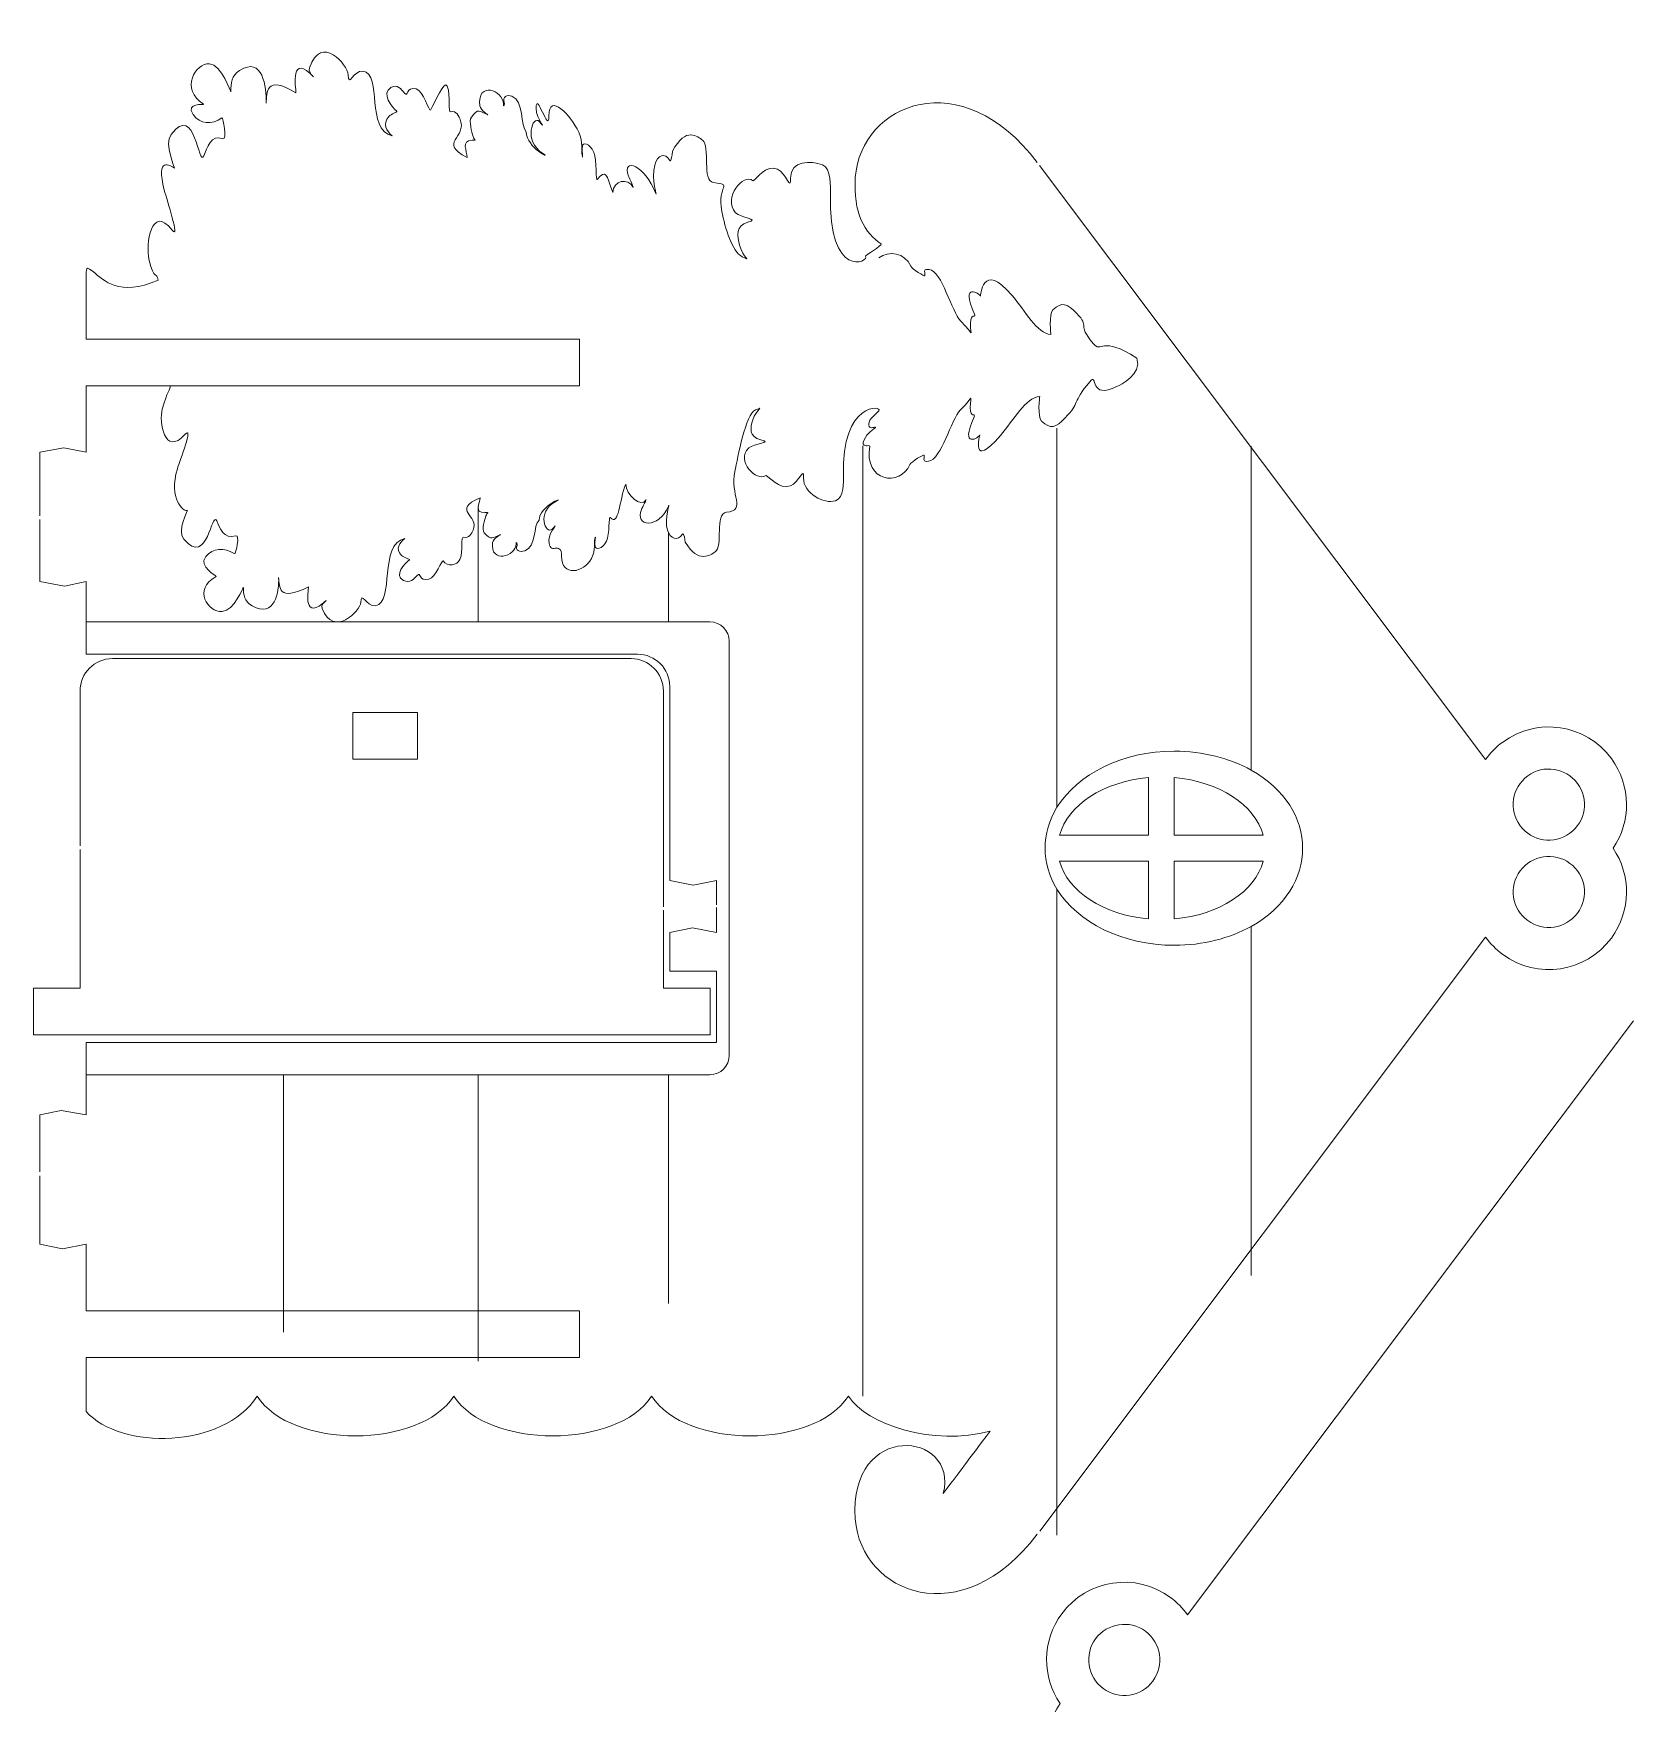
# Model space of a CAD drawing. Header units: centimetres. Extents: x -41 to 41, y -55 to 55.
# Drawn here: x -11.26 to 9.35, y -33.11 to -11.59 of the extents above; entities that cross this region are included whole.
import ezdxf

# ---------------------------------------------------------------- set-up
doc = ezdxf.new("R2010")
doc.units = ezdxf.units.CM
doc.header["$MEASUREMENT"] = 0
doc.layers.add('layer 1', color=7, linetype='Continuous')

msp = doc.modelspace()

# ---------------------------------------------------------------- linework, layer by layer
at = {"layer": 'layer 1', "color": 250, "lineweight": 9}
for points, knots in [([(1.67058, -13.25747), (0.70352, -11.96925), (-0.59987, -12.48672), (-0.67243, -13.45182), (-0.67243, -13.45182), (-0.70472, -13.90152), (-0.54687, -14.17518), (-0.33845, -14.3052), (-0.33845, -14.3052), (-0.33168, -14.33235), (-0.54758, -14.45402), (-0.542, -14.4607), (-0.542, -14.4607), (-0.4746, -14.54177), (-1.02602, -14.77897), (-0.99342, -13.65623), (-0.99342, -13.65623), (-0.99103, -13.57307), (-0.98255, -13.33253), (-1.09447, -13.28705), (-1.09447, -13.28705), (-1.23837, -13.22855), (-1.51082, -13.23002), (-1.50632, -13.45805), (-1.50632, -13.45805), (-1.50265, -13.64318), (-1.56353, -13.38983), (-1.67547, -13.34122), (-1.67547, -13.34122), (-1.81983, -13.27845), (-1.94682, -13.47837), (-1.99215, -13.49297), (-1.99215, -13.49297), (-2.10693, -13.38962), (-2.38733, -13.71328), (-2.21342, -13.90478), (-2.21342, -13.90478), (-2.15378, -13.97045), (-1.89018, -13.98497), (-2.0567, -14.02632), (-2.0567, -14.02632), (-2.21463, -14.06558), (-2.19413, -14.208), (-2.16325, -14.32413), (-2.16325, -14.32413), (-2.1199, -14.4871), (-1.99792, -14.53447), (-2.1293, -14.47128), (-2.1293, -14.47128), (-2.25738, -14.40968), (-2.35103, -14.0993), (-2.39137, -13.88638), (-2.39137, -13.88638), (-2.4578, -13.53582), (-2.23305, -13.55135), (-2.49725, -13.51667), (-2.49725, -13.51667), (-2.653, -13.49623), (-2.53353, -13.05367), (-2.64185, -12.96838), (-2.64185, -12.96838), (-2.69497, -12.92657), (-2.86003, -12.78422), (-3.02522, -13.11317), (-3.02522, -13.11317), (-3.04197, -13.25332), (-3.05985, -13.2369), (-3.06195, -13.23327), (-3.06195, -13.23327), (-3.12643, -13.12225), (-3.21927, -13.1614), (-3.25503, -13.29085), (-3.25503, -13.29085), (-3.30253, -13.46268), (-3.21417, -13.73553), (-3.24485, -13.6495), (-3.24485, -13.6495), (-3.368, -13.30378), (-3.68715, -13.1744), (-3.59135, -13.43395), (-3.59135, -13.43395), (-3.58247, -13.45808), (-3.51447, -13.61442), (-3.53467, -13.57443), (-3.53467, -13.57443), (-3.59693, -13.45115), (-3.79137, -13.4854), (-3.79598, -13.64567), (-3.79598, -13.64567), (-3.87802, -13.40608), (-3.87992, -13.33655), (-3.99457, -13.47847), (-3.99457, -13.47847), (-4.016, -13.50502), (-3.99768, -13.2282), (-4.0402, -13.1267), (-4.0402, -13.1267), (-4.09242, -13.00207), (-4.18478, -12.99587), (-4.18715, -13.0463), (-4.18715, -13.0463), (-4.19485, -13.14117), (-4.17338, -13.23317), (-4.1898, -13.16137), (-4.1898, -13.16137), (-4.20222, -13.10698), (-4.17555, -12.99928), (-4.234, -12.86767), (-4.234, -12.86767), (-4.33115, -12.649), (-4.6183, -12.34713), (-4.6183, -12.6574), (-4.6183, -12.6574), (-4.6183, -12.90878), (-4.78212, -12.30897), (-4.78212, -12.56228), (-4.78212, -12.56228), (-4.78212, -12.6983), (-4.63087, -12.85825), (-4.7415, -12.73003), (-4.7415, -12.73003), (-4.8209, -12.63808), (-4.95548, -12.97958), (-4.69392, -13.14252), (-4.69392, -13.14252), (-4.56645, -13.22188), (-4.90803, -13.07227), (-4.90845, -12.86287), (-4.90845, -12.86287), (-4.98877, -12.78255), (-4.93682, -12.46515), (-5.09335, -12.40317), (-5.09335, -12.40317), (-5.15515, -12.37867), (-5.22465, -12.41168), (-5.19163, -12.48287), (-5.19163, -12.48287), (-5.18603, -12.49495), (-5.20423, -12.56377), (-5.20423, -12.5073), (-5.20423, -12.5073), (-5.20423, -12.31562), (-5.54402, -12.20882), (-5.50667, -12.52562), (-5.50667, -12.52562), (-5.49948, -12.58662), (-5.39397, -12.64862), (-5.40362, -12.6444), (-5.40362, -12.6444), (-5.5087, -12.59865), (-5.52347, -12.55118), (-5.61498, -12.6728), (-5.61498, -12.6728), (-5.65452, -12.72537), (-5.60753, -12.86717), (-5.59485, -12.92263), (-5.59485, -12.92263), (-5.58188, -12.9795), (-5.53192, -12.9715), (-5.60748, -12.9715), (-5.60748, -12.9715), (-5.75415, -12.9715), (-5.67047, -13.1101), (-5.67047, -13.19137), (-5.67047, -13.19137), (-6.05145, -13.00238), (-5.66892, -12.93482), (-5.75868, -12.70885), (-5.75868, -12.70885), (-5.77488, -12.668), (-5.81348, -12.58083), (-5.87837, -12.60502), (-5.87837, -12.60502), (-5.92593, -12.62277), (-5.87818, -12.39853), (-5.92667, -12.2736), (-5.92667, -12.2736), (-5.96203, -12.18245), (-6.08897, -12.49132), (-6.14298, -12.5841), (-6.14298, -12.5841), (-6.15645, -12.60728), (-6.23732, -12.33307), (-6.32568, -12.30923), (-6.32568, -12.30923), (-6.46562, -12.27155), (-6.42115, -12.43073), (-6.47692, -12.36422), (-6.47692, -12.36422), (-6.51812, -12.31508), (-6.56915, -12.24058), (-6.6536, -12.29093), (-6.6536, -12.29093), (-6.78035, -12.3663), (-6.63828, -12.54975), (-6.5777, -12.59632), (-6.5777, -12.59632), (-6.56145, -12.60888), (-6.65305, -12.63265), (-6.67852, -12.6635), (-6.67852, -12.6635), (-6.76228, -12.76483), (-6.70755, -12.85108), (-6.63493, -12.91565), (-6.63493, -12.91565), (-6.9814, -12.83423), (-6.75715, -12.12463), (-7.01242, -12.0789), (-7.01242, -12.0789), (-7.13502, -12.06205), (-7.19337, -12.30768), (-7.20143, -12.12777), (-7.20143, -12.12777), (-7.20707, -12.00177), (-7.54953, -11.59465), (-7.69917, -12.03615), (-7.69917, -12.03615), (-7.7144, -12.08113), (-7.68112, -12.12062), (-7.66137, -12.14075), (-7.66137, -12.14075), (-7.64785, -12.15452), (-7.64167, -12.1621), (-7.65758, -12.14482), (-7.65758, -12.14482), (-7.66358, -12.13828), (-7.67953, -12.12162), (-7.69287, -12.10943), (-7.69287, -12.10943), (-7.96013, -11.865), (-7.86608, -12.3656), (-7.87557, -12.35987), (-7.87557, -12.35987), (-8.2727, -12.1197), (-8.24688, -12.36227), (-8.2599, -12.49423), (-8.2599, -12.49423), (-8.25218, -12.28577), (-8.3038, -11.88133), (-8.6001, -12.07282), (-8.6001, -12.07282), (-8.70348, -12.13963), (-8.71353, -12.23452), (-8.71353, -12.34765), (-8.71353, -12.34765), (-8.71353, -12.35495), (-8.83248, -11.9969), (-8.98695, -11.98515), (-8.98695, -11.98515), (-9.16763, -11.97143), (-9.36925, -12.31483), (-9.06635, -12.50645), (-9.06635, -12.50645), (-9.04927, -12.51723), (-9.30288, -12.48415), (-9.19863, -12.63907), (-9.19863, -12.63907), (-9.11178, -12.7681), (-8.95767, -12.7754), (-8.82692, -12.68183), (-8.82692, -12.68183), (-8.81245, -12.6715), (-8.75653, -12.9749), (-8.81433, -12.95058), (-8.81433, -12.95058), (-8.96645, -12.88642), (-9.02037, -13.07273), (-9.06003, -13.17045), (-9.06003, -13.17045), (-9.12745, -13.3365), (-9.17005, -12.47655), (-9.48213, -12.89562), (-9.48213, -12.89562), (-9.5767, -13.02257), (-9.42772, -13.33632), (-9.43807, -13.32927), (-9.43807, -13.32927), (-9.49, -13.29367), (-9.68348, -13.16938), (-9.56937, -13.61422), (-9.56937, -13.61422), (-9.53743, -13.73877), (-9.36015, -14.26815), (-9.46908, -14.12855), (-9.46908, -14.12855), (-9.74037, -13.78088), (-9.80925, -14.32142), (-9.76687, -14.5004), (-9.76687, -14.5004), (-9.69432, -14.80708), (-9.66938, -14.64848), (-9.64695, -14.77157), (-9.64695, -14.77157), (-10.16125, -14.99638), (-10.34263, -14.77265), (-10.48302, -14.66655), (-10.48302, -14.66655), (-10.5678, -14.6025), (-10.57428, -14.59153), (-10.57428, -14.70475), (-10.57428, -14.70475), (-10.57428, -14.70475), (-10.57428, -15.53303), (-10.57428, -15.53303), (-10.57428, -15.53303), (-10.57428, -15.53303), (-4.22343, -15.53308), (-4.22343, -15.53308), (-4.22343, -15.53308), (-4.22343, -15.53308), (-4.22343, -16.13308), (-4.22343, -16.13308), (-4.22343, -16.13308), (-4.22343, -16.13308), (-10.57428, -16.13303), (-10.57428, -16.13303), (-10.57428, -16.13303), (-10.57428, -16.13303), (-10.57428, -16.9892), (-10.57428, -16.9892), (-10.57428, -16.9892), (-10.57428, -16.9892), (-10.8617, -16.93087), (-10.8617, -16.93087), (-10.8617, -16.93087), (-10.8617, -16.93087), (-11.17427, -16.9892), (-11.17427, -16.9892), (-11.17427, -16.9892), (-11.17427, -16.9892), (-11.17427, -17.80732), (-11.17427, -17.80732)], [0, 0, 0, 0, 0.01190476, 0.01190476, 0.01190476, 0.01190476, 0.02380952, 0.02380952, 0.02380952, 0.02380952, 0.03571429, 0.03571429, 0.03571429, 0.03571429, 0.04761905, 0.04761905, 0.04761905, 0.04761905, 0.05952381, 0.05952381, 0.05952381, 0.05952381, 0.07142857, 0.07142857, 0.07142857, 0.07142857, 0.08333333, 0.08333333, 0.08333333, 0.08333333, 0.0952381, 0.0952381, 0.0952381, 0.0952381, 0.10714286, 0.10714286, 0.10714286, 0.10714286, 0.11904762, 0.11904762, 0.11904762, 0.11904762, 0.13095238, 0.13095238, 0.13095238, 0.13095238, 0.14285714, 0.14285714, 0.14285714, 0.14285714, 0.1547619, 0.1547619, 0.1547619, 0.1547619, 0.16666667, 0.16666667, 0.16666667, 0.16666667, 0.17857143, 0.17857143, 0.17857143, 0.17857143, 0.19047619, 0.19047619, 0.19047619, 0.19047619, 0.20238095, 0.20238095, 0.20238095, 0.20238095, 0.21428571, 0.21428571, 0.21428571, 0.21428571, 0.22619048, 0.22619048, 0.22619048, 0.22619048, 0.23809524, 0.23809524, 0.23809524, 0.23809524, 0.25, 0.25, 0.25, 0.25, 0.26190476, 0.26190476, 0.26190476, 0.26190476, 0.27380952, 0.27380952, 0.27380952, 0.27380952, 0.28571429, 0.28571429, 0.28571429, 0.28571429, 0.29761905, 0.29761905, 0.29761905, 0.29761905, 0.30952381, 0.30952381, 0.30952381, 0.30952381, 0.32142857, 0.32142857, 0.32142857, 0.32142857, 0.33333333, 0.33333333, 0.33333333, 0.33333333, 0.3452381, 0.3452381, 0.3452381, 0.3452381, 0.35714286, 0.35714286, 0.35714286, 0.35714286, 0.36904762, 0.36904762, 0.36904762, 0.36904762, 0.38095238, 0.38095238, 0.38095238, 0.38095238, 0.39285714, 0.39285714, 0.39285714, 0.39285714, 0.4047619, 0.4047619, 0.4047619, 0.4047619, 0.41666667, 0.41666667, 0.41666667, 0.41666667, 0.42857143, 0.42857143, 0.42857143, 0.42857143, 0.44047619, 0.44047619, 0.44047619, 0.44047619, 0.45238095, 0.45238095, 0.45238095, 0.45238095, 0.46428571, 0.46428571, 0.46428571, 0.46428571, 0.47619048, 0.47619048, 0.47619048, 0.47619048, 0.48809524, 0.48809524, 0.48809524, 0.48809524, 0.5, 0.5, 0.5, 0.5, 0.51190476, 0.51190476, 0.51190476, 0.51190476, 0.52380952, 0.52380952, 0.52380952, 0.52380952, 0.53571429, 0.53571429, 0.53571429, 0.53571429, 0.54761905, 0.54761905, 0.54761905, 0.54761905, 0.55952381, 0.55952381, 0.55952381, 0.55952381, 0.57142857, 0.57142857, 0.57142857, 0.57142857, 0.58333333, 0.58333333, 0.58333333, 0.58333333, 0.5952381, 0.5952381, 0.5952381, 0.5952381, 0.60714286, 0.60714286, 0.60714286, 0.60714286, 0.61904762, 0.61904762, 0.61904762, 0.61904762, 0.63095238, 0.63095238, 0.63095238, 0.63095238, 0.64285714, 0.64285714, 0.64285714, 0.64285714, 0.6547619, 0.6547619, 0.6547619, 0.6547619, 0.66666667, 0.66666667, 0.66666667, 0.66666667, 0.67857143, 0.67857143, 0.67857143, 0.67857143, 0.69047619, 0.69047619, 0.69047619, 0.69047619, 0.70238095, 0.70238095, 0.70238095, 0.70238095, 0.71428571, 0.71428571, 0.71428571, 0.71428571, 0.72619048, 0.72619048, 0.72619048, 0.72619048, 0.73809524, 0.73809524, 0.73809524, 0.73809524, 0.75, 0.75, 0.75, 0.75, 0.76190476, 0.76190476, 0.76190476, 0.76190476, 0.77380952, 0.77380952, 0.77380952, 0.77380952, 0.78571429, 0.78571429, 0.78571429, 0.78571429, 0.79761905, 0.79761905, 0.79761905, 0.79761905, 0.80952381, 0.80952381, 0.80952381, 0.80952381, 0.82142857, 0.82142857, 0.82142857, 0.82142857, 0.83333333, 0.83333333, 0.83333333, 0.83333333, 0.8452381, 0.8452381, 0.8452381, 0.8452381, 0.85714286, 0.85714286, 0.85714286, 0.85714286, 0.86904762, 0.86904762, 0.86904762, 0.86904762, 0.88095238, 0.88095238, 0.88095238, 0.88095238, 0.89285714, 0.89285714, 0.89285714, 0.89285714, 0.9047619, 0.9047619, 0.9047619, 0.9047619, 0.91666667, 0.91666667, 0.91666667, 0.91666667, 0.92857143, 0.92857143, 0.92857143, 0.92857143, 0.94047619, 0.94047619, 0.94047619, 0.94047619, 0.95238095, 0.95238095, 0.95238095, 0.95238095, 0.96428571, 0.96428571, 0.96428571, 0.96428571, 0.97619048, 0.97619048, 0.97619048, 0.97619048, 1, 1, 1, 1]), ([(1.70177, -30.88545), (1.70177, -30.88545), (7.4426, -23.23378), (7.4426, -23.23378), (7.4426, -23.23378), (7.50233, -23.3175), (7.57598, -23.39343), (7.66322, -23.45778), (7.66322, -23.45778), (8.10768, -23.7856), (8.73397, -23.69102), (9.06178, -23.24658), (9.06178, -23.24658), (9.32043, -22.8959), (9.31613, -22.43195), (9.08443, -22.09003), (9.08443, -22.09003), (9.31613, -21.74812), (9.32043, -21.28417), (9.06178, -20.93348), (9.06178, -20.93348), (8.73397, -20.48905), (8.10768, -20.39447), (7.66322, -20.72228), (7.66322, -20.72228), (7.57598, -20.78663), (7.50233, -20.86257), (7.4426, -20.94628), (7.4426, -20.94628), (7.4426, -20.94628), (1.70063, -13.2962), (1.70063, -13.2962)], [0, 0, 0, 0, 0.11111111, 0.11111111, 0.11111111, 0.11111111, 0.22222222, 0.22222222, 0.22222222, 0.22222222, 0.33333333, 0.33333333, 0.33333333, 0.33333333, 0.44444444, 0.44444444, 0.44444444, 0.44444444, 0.55555556, 0.55555556, 0.55555556, 0.55555556, 0.66666667, 0.66666667, 0.66666667, 0.66666667, 0.77777778, 0.77777778, 0.77777778, 0.77777778, 1, 1, 1, 1]), ([(-11.17427, -17.85417), (-11.17427, -17.85417), (-11.17427, -18.65587), (-11.17427, -18.65587), (-11.17427, -18.65587), (-11.17427, -18.65587), (-10.85333, -18.7142), (-10.85333, -18.7142), (-10.85333, -18.7142), (-10.85333, -18.7142), (-10.5743, -18.65587), (-10.5743, -18.65587), (-10.5743, -18.65587), (-10.5743, -18.65587), (-10.5743, -19.59002), (-10.5743, -19.59002), (-10.5743, -19.59002), (-10.5743, -19.59002), (-3.47853, -19.59002), (-3.47853, -19.59002), (-3.47853, -19.59002), (-3.24845, -19.59002), (-3.06187, -19.7766), (-3.06187, -20.00668), (-3.06187, -20.00668), (-3.06187, -20.00668), (-3.06187, -22.50668), (-3.06187, -22.50668), (-3.06187, -22.50668), (-3.06187, -22.50668), (-2.76022, -22.56508), (-2.76022, -22.56508), (-2.76022, -22.56508), (-2.76022, -22.56508), (-2.46187, -22.50668), (-2.46187, -22.50668), (-2.46187, -22.50668), (-2.46187, -22.50668), (-2.46187, -22.81778), (-2.46187, -22.81778)], [0, 0, 0, 0, 0.09090909, 0.09090909, 0.09090909, 0.09090909, 0.18181818, 0.18181818, 0.18181818, 0.18181818, 0.27272727, 0.27272727, 0.27272727, 0.27272727, 0.36363636, 0.36363636, 0.36363636, 0.36363636, 0.45454545, 0.45454545, 0.45454545, 0.45454545, 0.54545455, 0.54545455, 0.54545455, 0.54545455, 0.63636364, 0.63636364, 0.63636364, 0.63636364, 0.72727273, 0.72727273, 0.72727273, 0.72727273, 0.81818182, 0.81818182, 0.81818182, 0.81818182, 1, 1, 1, 1]), ([(-3.14278, -22.84623), (-3.14278, -22.84623), (-3.14325, -20.06432), (-3.14325, -20.06432), (-3.14325, -20.06432), (-3.14325, -19.83423), (-3.32983, -19.64765), (-3.55992, -19.64765), (-3.55992, -19.64765), (-3.55992, -19.64765), (-10.23772, -19.64765), (-10.23772, -19.64765), (-10.23772, -19.64765), (-10.4678, -19.64765), (-10.65438, -19.83423), (-10.65438, -20.06432), (-10.65438, -20.06432), (-10.65438, -20.06432), (-10.6547, -22.05848), (-10.6547, -22.05848)], [0, 0, 0, 0, 0.16666667, 0.16666667, 0.16666667, 0.16666667, 0.33333333, 0.33333333, 0.33333333, 0.33333333, 0.5, 0.5, 0.5, 0.5, 0.66666667, 0.66666667, 0.66666667, 0.66666667, 1, 1, 1, 1]), ([(-7.14182, -20.34205), (-7.14182, -20.34205), (-7.14182, -20.94205), (-7.14182, -20.94205), (-7.14182, -20.94205), (-7.14182, -20.94205), (-6.30848, -20.94205), (-6.30848, -20.94205), (-6.30848, -20.94205), (-6.30848, -20.94205), (-6.30848, -20.34205), (-6.30848, -20.34205), (-6.30848, -20.34205), (-6.30848, -20.34205), (-7.14182, -20.34205), (-7.14182, -20.34205)], [0, 0, 0, 0, 0.2, 0.2, 0.2, 0.2, 0.4, 0.4, 0.4, 0.4, 0.6, 0.6, 0.6, 0.6, 1, 1, 1, 1]), ([(7.88797, -21.79925), (8.03823, -22.00293), (8.32523, -22.04627), (8.52888, -21.89598), (8.52888, -21.89598), (8.73255, -21.74578), (8.77588, -21.45878), (8.62565, -21.25517), (8.62565, -21.25517), (8.47548, -21.05142), (8.18845, -21.0081), (7.98477, -21.15833), (7.98477, -21.15833), (7.7811, -21.30857), (7.7377, -21.59557), (7.88797, -21.79925)], [0, 0, 0, 0, 0.2, 0.2, 0.2, 0.2, 0.4, 0.4, 0.4, 0.4, 0.6, 0.6, 0.6, 0.6, 1, 1, 1, 1]), ([(3.10167, -21.92338), (3.10167, -21.92338), (1.95705, -21.92338), (1.95705, -21.92338), (1.95705, -21.92338), (2.06127, -21.53363), (2.52413, -21.23005), (3.10167, -21.18053), (3.10167, -21.18053), (3.10167, -21.18053), (3.10167, -21.92338), (3.10167, -21.92338)], [0, 0, 0, 0, 0.25, 0.25, 0.25, 0.25, 0.5, 0.5, 0.5, 0.5, 1, 1, 1, 1]), ([(3.435, -21.92338), (3.435, -21.92338), (3.435, -21.18053), (3.435, -21.18053), (3.435, -21.18053), (4.0125, -21.2301), (4.4754, -21.53362), (4.57958, -21.92338), (4.57958, -21.92338), (4.57958, -21.92338), (3.435, -21.92338), (3.435, -21.92338)], [0, 0, 0, 0, 0.25, 0.25, 0.25, 0.25, 0.5, 0.5, 0.5, 0.5, 1, 1, 1, 1]), ([(-10.65472, -22.10743), (-10.65472, -22.10743), (-10.65502, -23.89352), (-10.65502, -23.89352), (-10.65502, -23.89352), (-10.65502, -23.89352), (-11.25502, -23.89352), (-11.25502, -23.89352), (-11.25502, -23.89352), (-11.25502, -23.89352), (-11.25502, -24.49352), (-11.25502, -24.49352), (-11.25502, -24.49352), (-11.25502, -24.49352), (-2.54262, -24.49352), (-2.54262, -24.49352), (-2.54262, -24.49352), (-2.54262, -24.49352), (-2.54262, -23.89352), (-2.54262, -23.89352), (-2.54262, -23.89352), (-2.54262, -23.89352), (-3.14262, -23.89352), (-3.14262, -23.89352), (-3.14262, -23.89352), (-3.14262, -23.89352), (-3.14277, -22.88793), (-3.14277, -22.88793)], [0, 0, 0, 0, 0.125, 0.125, 0.125, 0.125, 0.25, 0.25, 0.25, 0.25, 0.375, 0.375, 0.375, 0.375, 0.5, 0.5, 0.5, 0.5, 0.625, 0.625, 0.625, 0.625, 0.75, 0.75, 0.75, 0.75, 1, 1, 1, 1]), ([(7.888, -22.38083), (8.03827, -22.17715), (8.32527, -22.13382), (8.52892, -22.2841), (8.52892, -22.2841), (8.73258, -22.4343), (8.77592, -22.7213), (8.62568, -22.92492), (8.62568, -22.92492), (8.47552, -23.12867), (8.18848, -23.17198), (7.9848, -23.02175), (7.9848, -23.02175), (7.78113, -22.87152), (7.73773, -22.58452), (7.888, -22.38083)], [0, 0, 0, 0, 0.2, 0.2, 0.2, 0.2, 0.4, 0.4, 0.4, 0.4, 0.6, 0.6, 0.6, 0.6, 1, 1, 1, 1]), ([(3.10167, -22.25672), (3.10167, -22.25672), (3.10167, -22.99957), (3.10167, -22.99957), (3.10167, -22.99957), (2.52413, -22.95005), (2.06127, -22.64647), (1.95705, -22.25672), (1.95705, -22.25672), (1.95705, -22.25672), (3.10167, -22.25672), (3.10167, -22.25672)], [0, 0, 0, 0, 0.25, 0.25, 0.25, 0.25, 0.5, 0.5, 0.5, 0.5, 1, 1, 1, 1]), ([(3.435, -22.25672), (3.435, -22.25672), (4.57958, -22.25672), (4.57958, -22.25672), (4.57958, -22.25672), (4.47537, -22.64645), (4.01248, -22.95), (3.435, -22.99957), (3.435, -22.99957), (3.435, -22.99957), (3.435, -22.25672), (3.435, -22.25672)], [0, 0, 0, 0, 0.25, 0.25, 0.25, 0.25, 0.5, 0.5, 0.5, 0.5, 1, 1, 1, 1]), ([(-2.46187, -22.85105), (-2.46187, -22.85105), (-2.46187, -23.17335), (-2.46187, -23.17335), (-2.46187, -23.17335), (-2.46187, -23.17335), (-2.76783, -23.11495), (-2.76783, -23.11495), (-2.76783, -23.11495), (-2.76783, -23.11495), (-3.06187, -23.17335), (-3.06187, -23.17335), (-3.06187, -23.17335), (-3.06187, -23.17335), (-3.06187, -23.67335), (-3.06187, -23.67335), (-3.06187, -23.67335), (-3.06187, -23.67335), (-2.46187, -23.67335), (-2.46187, -23.67335), (-2.46187, -23.67335), (-2.46187, -23.67335), (-2.46187, -24.59002), (-2.46187, -24.59002), (-2.46187, -24.59002), (-2.46187, -24.59002), (-10.5743, -24.59002), (-10.5743, -24.59002), (-10.5743, -24.59002), (-10.5743, -24.59002), (-10.5743, -25.5242), (-10.5743, -25.5242), (-10.5743, -25.5242), (-10.5743, -25.5242), (-10.89807, -25.46587), (-10.89807, -25.46587), (-10.89807, -25.46587), (-10.89807, -25.46587), (-11.17427, -25.5242), (-11.17427, -25.5242), (-11.17427, -25.5242), (-11.17427, -25.5242), (-11.17427, -26.25815), (-11.17427, -26.25815)], [0, 0, 0, 0, 0.08333333, 0.08333333, 0.08333333, 0.08333333, 0.16666667, 0.16666667, 0.16666667, 0.16666667, 0.25, 0.25, 0.25, 0.25, 0.33333333, 0.33333333, 0.33333333, 0.33333333, 0.41666667, 0.41666667, 0.41666667, 0.41666667, 0.5, 0.5, 0.5, 0.5, 0.58333333, 0.58333333, 0.58333333, 0.58333333, 0.66666667, 0.66666667, 0.66666667, 0.66666667, 0.75, 0.75, 0.75, 0.75, 0.83333333, 0.83333333, 0.83333333, 0.83333333, 1, 1, 1, 1]), ([(9.3482, -24.31257), (9.3482, -24.31257), (3.6051, -31.96265), (3.6051, -31.96265), (3.6051, -31.96265), (3.54537, -31.87893), (3.47172, -31.803), (3.38448, -31.73865), (3.38448, -31.73865), (2.94002, -31.41083), (2.31373, -31.50542), (1.98592, -31.94985), (1.98592, -31.94985), (1.72727, -32.30053), (1.73157, -32.76448), (1.96327, -33.10643), (1.96327, -33.10643), (1.73157, -33.44838), (1.72727, -33.91233), (1.98592, -34.26302), (1.98592, -34.26302), (2.31373, -34.70745), (2.94002, -34.80203), (3.38448, -34.47422), (3.38448, -34.47422), (3.47172, -34.40987), (3.54537, -34.33393), (3.6051, -34.25022), (3.6051, -34.25022), (3.6051, -34.25022), (9.34825, -41.90033), (9.34825, -41.90033)], [0, 0, 0, 0, 0.11111111, 0.11111111, 0.11111111, 0.11111111, 0.22222222, 0.22222222, 0.22222222, 0.22222222, 0.33333333, 0.33333333, 0.33333333, 0.33333333, 0.44444444, 0.44444444, 0.44444444, 0.44444444, 0.55555556, 0.55555556, 0.55555556, 0.55555556, 0.66666667, 0.66666667, 0.66666667, 0.66666667, 0.77777778, 0.77777778, 0.77777778, 0.77777778, 1, 1, 1, 1]), ([(-11.17427, -26.30707), (-11.17427, -26.30707), (-11.17427, -27.19087), (-11.17427, -27.19087), (-11.17427, -27.19087), (-11.17427, -27.19087), (-10.88132, -27.2492), (-10.88132, -27.2492), (-10.88132, -27.2492), (-10.88132, -27.2492), (-10.57428, -27.19087), (-10.57428, -27.19087), (-10.57428, -27.19087), (-10.57428, -27.19087), (-10.57428, -28.04703), (-10.57428, -28.04703), (-10.57428, -28.04703), (-10.57428, -28.04703), (-4.22343, -28.04707), (-4.22343, -28.04707), (-4.22343, -28.04707), (-4.22343, -28.04707), (-4.22343, -28.64707), (-4.22343, -28.64707), (-4.22343, -28.64707), (-4.22343, -28.64707), (-10.57428, -28.64703), (-10.57428, -28.64703), (-10.57428, -28.64703), (-10.57428, -28.64703), (-10.57428, -29.34467), (-10.57428, -29.34467), (-10.57428, -29.34467), (-10.13788, -29.84232), (-8.81042, -29.8282), (-8.37403, -29.14703), (-8.37403, -29.14703), (-7.93763, -29.82815), (-6.2788, -29.8282), (-5.84243, -29.14703), (-5.84243, -29.14703), (-5.40603, -29.82815), (-3.7319, -29.82818), (-3.29552, -29.14702), (-3.29552, -29.14702), (-2.85913, -29.82817), (-1.19853, -29.8282), (-0.76215, -29.14703), (-0.76215, -29.14703), (-0.52482, -29.51745), (0.33497, -29.79577), (1.06413, -29.59605), (1.06413, -29.59605), (0.76668, -29.99227), (0.75703, -30.00517), (0.4596, -30.40138), (0.4596, -30.40138), (0.6625, -29.59233), (-0.76365, -29.45795), (-0.67243, -30.72832), (-0.67243, -30.72832), (-0.59987, -31.69342), (0.70352, -32.21088), (1.67058, -30.92267)], [0, 0, 0, 0, 0.05882353, 0.05882353, 0.05882353, 0.05882353, 0.11764706, 0.11764706, 0.11764706, 0.11764706, 0.17647059, 0.17647059, 0.17647059, 0.17647059, 0.23529412, 0.23529412, 0.23529412, 0.23529412, 0.29411765, 0.29411765, 0.29411765, 0.29411765, 0.35294118, 0.35294118, 0.35294118, 0.35294118, 0.41176471, 0.41176471, 0.41176471, 0.41176471, 0.47058824, 0.47058824, 0.47058824, 0.47058824, 0.52941176, 0.52941176, 0.52941176, 0.52941176, 0.58823529, 0.58823529, 0.58823529, 0.58823529, 0.64705882, 0.64705882, 0.64705882, 0.64705882, 0.70588235, 0.70588235, 0.70588235, 0.70588235, 0.76470588, 0.76470588, 0.76470588, 0.76470588, 0.82352941, 0.82352941, 0.82352941, 0.82352941, 0.88235294, 0.88235294, 0.88235294, 0.88235294, 1, 1, 1, 1]), ([(3.15973, -32.81568), (3.00947, -33.01937), (2.72247, -33.0627), (2.51882, -32.91242), (2.51882, -32.91242), (2.31515, -32.76222), (2.27182, -32.47522), (2.42205, -32.2716), (2.42205, -32.2716), (2.57222, -32.06785), (2.85925, -32.02453), (3.06293, -32.17477), (3.06293, -32.17477), (3.2666, -32.325), (3.31, -32.612), (3.15973, -32.81568)], [0, 0, 0, 0, 0.2, 0.2, 0.2, 0.2, 0.4, 0.4, 0.4, 0.4, 0.6, 0.6, 0.6, 0.6, 1, 1, 1, 1])]:
    msp.add_open_spline(points, degree=3, knots=knots, dxfattribs=at)
at = {"layer": 'layer 1', "color": 114, "lineweight": 9}
for points, knots in [([(-9.48995, -16.13303), (-9.51275, -16.23925), (-9.52298, -16.17137), (-9.59655, -16.43597), (-9.59655, -16.43597), (-9.63947, -16.59042), (-9.57232, -17.05732), (-9.29992, -16.75787), (-9.29992, -16.75787), (-9.19057, -16.63763), (-9.36952, -17.09422), (-9.40185, -17.20168), (-9.40185, -17.20168), (-9.51737, -17.58545), (-9.32455, -17.76645), (-9.27252, -17.73588), (-9.27252, -17.73588), (-9.26215, -17.7298), (-9.41212, -18.00032), (-9.31797, -18.1102), (-9.31797, -18.1102), (-9.0072, -18.47287), (-8.96188, -17.73048), (-8.89498, -17.87403), (-8.89498, -17.87403), (-8.85565, -17.95852), (-8.80228, -18.11953), (-8.64997, -18.06457), (-8.64997, -18.06457), (-8.59208, -18.04372), (-8.64898, -18.30553), (-8.66342, -18.29657), (-8.66342, -18.29657), (-8.79385, -18.21543), (-8.94802, -18.22132), (-9.03527, -18.33247), (-9.03527, -18.33247), (-9.14003, -18.46593), (-8.88682, -18.58197), (-8.90392, -18.59123), (-8.90392, -18.59123), (-9.20745, -18.75585), (-9.00692, -19.05292), (-8.8262, -19.04157), (-8.8262, -19.04157), (-8.6717, -19.03185), (-8.55158, -18.72302), (-8.55162, -18.72932), (-8.55162, -18.72932), (-8.55197, -18.82698), (-8.54225, -18.90897), (-8.43907, -18.96695), (-8.43907, -18.96695), (-8.14338, -19.13307), (-8.09048, -18.784), (-8.09752, -18.604), (-8.09752, -18.604), (-8.08493, -18.71798), (-8.1115, -18.92735), (-7.71363, -18.72107), (-7.71363, -18.72107), (-7.70413, -18.71615), (-7.79977, -19.1481), (-7.53173, -18.9378), (-7.53173, -18.9378), (-7.51835, -18.92732), (-7.50235, -18.91297), (-7.49633, -18.90735), (-7.49633, -18.90735), (-7.48037, -18.89247), (-7.48657, -18.89902), (-7.50013, -18.91085), (-7.50013, -18.91085), (-7.51995, -18.92818), (-7.55335, -18.9622), (-7.53827, -19.00107), (-7.53827, -19.00107), (-7.39002, -19.38267), (-7.04632, -19.03213), (-7.04023, -18.92332), (-7.04023, -18.92332), (-7.03157, -18.76795), (-6.97403, -18.98027), (-6.8514, -18.96603), (-6.8514, -18.96603), (-6.59597, -18.92723), (-6.81743, -18.17003), (-6.4707, -18.1007), (-6.4707, -18.1007), (-6.54355, -18.15625), (-6.59852, -18.23057), (-6.51508, -18.31828), (-6.51508, -18.31828), (-6.48973, -18.34498), (-6.39818, -18.36578), (-6.41448, -18.37657), (-6.41448, -18.37657), (-6.47522, -18.41662), (-6.61787, -18.57462), (-6.49137, -18.64003), (-6.49137, -18.64003), (-6.40707, -18.68375), (-6.3558, -18.61955), (-6.31443, -18.57725), (-6.31443, -18.57725), (-6.25847, -18.51997), (-6.30343, -18.65728), (-6.1634, -18.62512), (-6.1634, -18.62512), (-6.07495, -18.6048), (-5.99322, -18.36827), (-5.97982, -18.38832), (-5.97982, -18.38832), (-5.92607, -18.46858), (-5.7991, -18.4478), (-5.76342, -18.36918), (-5.76342, -18.36918), (-5.71453, -18.26147), (-5.76158, -18.06772), (-5.71407, -18.08317), (-5.71407, -18.08317), (-5.64928, -18.10425), (-5.61038, -18.02908), (-5.59405, -17.99385), (-5.59405, -17.99385), (-5.50358, -17.79898), (-5.8859, -17.73962), (-5.50432, -17.57745), (-5.50432, -17.57745), (-5.50457, -17.64763), (-5.58872, -17.76708), (-5.44202, -17.76748), (-5.44202, -17.76748), (-5.36645, -17.76768), (-5.4164, -17.76065), (-5.42955, -17.80972), (-5.42955, -17.80972), (-5.44238, -17.85757), (-5.48982, -17.97987), (-5.45045, -18.02537), (-5.45045, -18.02537), (-5.35935, -18.13062), (-5.34443, -18.0897), (-5.2392, -18.05045), (-5.2392, -18.05045), (-5.22953, -18.04685), (-5.33522, -18.10005), (-5.34263, -18.15275), (-5.34263, -18.15275), (-5.38105, -18.42618), (-5.04087, -18.3349), (-5.04025, -18.16938), (-5.04025, -18.16938), (-5.04007, -18.12062), (-5.02212, -18.1801), (-5.02775, -18.19052), (-5.02775, -18.19052), (-5.06097, -18.25188), (-4.99158, -18.28058), (-4.9297, -18.2596), (-4.9297, -18.2596), (-4.77297, -18.20653), (-4.82392, -17.93232), (-4.74333, -17.8632), (-4.74333, -17.8632), (-4.74225, -17.6824), (-4.4002, -17.55413), (-4.52792, -17.62235), (-4.52792, -17.62235), (-4.79, -17.76228), (-4.65648, -18.05753), (-4.57683, -17.97835), (-4.57683, -17.97835), (-4.46577, -17.86795), (-4.61753, -18.00565), (-4.61797, -18.12308), (-4.61797, -18.12308), (-4.61877, -18.3418), (-4.4541, -18.11215), (-4.4549, -18.3292), (-4.4549, -18.3292), (-4.45588, -18.59708), (-4.16855, -18.54518), (-4.0707, -18.35663), (-4.0707, -18.35663), (-4.01182, -18.24317), (-4.03815, -18.1501), (-4.02555, -18.10318), (-4.02555, -18.10318), (-4.00892, -18.04123), (-4.03068, -18.12062), (-4.02327, -18.20255), (-4.02327, -18.20255), (-4.02108, -18.2461), (-3.9287, -18.241), (-3.8761, -18.13353), (-3.8761, -18.13353), (-3.83327, -18.046), (-3.8507, -17.80697), (-3.82933, -17.82993), (-3.82933, -17.82993), (-3.71513, -17.95278), (-3.71197, -17.60493), (-3.62913, -17.39828), (-3.62913, -17.39828), (-3.62503, -17.53668), (-3.43125, -17.7107), (-3.3686, -17.60442), (-3.3686, -17.60442), (-3.34827, -17.56997), (-3.41677, -17.70475), (-3.42575, -17.72555), (-3.42575, -17.72555), (-3.52237, -17.9494), (-3.20332, -17.98247), (-3.07907, -17.68432), (-3.07907, -17.68432), (-3.04813, -17.61012), (-3.13735, -17.84547), (-3.0904, -17.99395), (-3.0904, -17.99395), (-3.05505, -18.10582), (-2.96235, -18.13988), (-2.8975, -18.0442), (-2.8975, -18.0442), (-2.89537, -18.04107), (-2.87745, -18.02693), (-2.86117, -18.14802), (-2.86117, -18.14802), (-2.69702, -18.43247), (-2.53157, -18.31008), (-2.47823, -18.27407), (-2.47823, -18.27407), (-2.36958, -18.20067), (-2.48767, -17.78047), (-2.33178, -17.76318), (-2.33178, -17.76318), (-2.06737, -17.73388), (-2.29148, -17.53883), (-2.22395, -17.23632), (-2.22395, -17.23632), (-2.18293, -17.0526), (-2.08722, -16.49703), (-1.95893, -16.44422), (-1.95893, -16.44422), (-1.82737, -16.39002), (-1.9495, -16.43058), (-1.99337, -16.57118), (-1.99337, -16.57118), (-2.02463, -16.67137), (-2.04558, -16.79425), (-1.88775, -16.8286), (-1.88775, -16.8286), (-1.72138, -16.86477), (-1.98503, -16.87658), (-2.04485, -16.93312), (-2.04485, -16.93312), (-2.2194, -17.09798), (-1.94003, -17.37822), (-1.82492, -17.28928), (-1.82492, -17.28928), (-1.77963, -17.302), (-1.65328, -17.47498), (-1.50872, -17.4212), (-1.50872, -17.4212), (-1.39663, -17.3795), (-1.33493, -17.16095), (-1.33918, -17.32077), (-1.33918, -17.32077), (-1.34442, -17.51767), (-1.0725, -17.66357), (-0.92842, -17.61345), (-0.92842, -17.61345), (-0.81637, -17.57447), (-0.82407, -17.3668), (-0.82622, -17.29497), (-0.82622, -17.29497), (-0.85523, -16.32548), (-0.30402, -16.3879), (-0.3717, -16.45768), (-0.3717, -16.45768), (-0.3773, -16.46347), (-0.48503, -16.56575), (-0.49188, -16.5892), (-0.49188, -16.5892), (-0.54548, -16.77243), (-0.28973, -16.57475), (-0.48612, -16.7316), (-0.48612, -16.7316), (-0.52193, -16.76022), (-0.63018, -16.90525), (-0.53087, -16.90552), (-0.53087, -16.90552), (-0.5262, -16.90553), (-0.48503, -16.9006), (-0.48678, -16.91092), (-0.48678, -16.91092), (-0.56533, -17.3758), (-0.09572, -17.43712), (0.03153, -17.14642), (0.03153, -17.14642), (0.04703, -17.11103), (0.21475, -17.01175), (0.2147, -17.02562), (0.2147, -17.02562), (0.21447, -17.08718), (0.19145, -17.11332), (0.2711, -17.1049), (0.2711, -17.1049), (0.4361, -17.08745), (0.55935, -16.56437), (0.6805, -16.44477), (0.6805, -16.44477), (0.869, -16.25863), (0.80728, -16.2324), (0.8066, -16.41875), (0.8066, -16.41875), (0.8061, -16.55492), (0.88238, -16.47773), (0.85657, -16.5349), (0.85657, -16.5349), (0.66437, -16.96057), (0.92837, -16.79747), (0.93183, -16.76577), (0.93183, -16.76577), (0.93332, -16.75237), (0.80672, -17.23162), (1.19568, -16.77388), (1.19568, -16.77388), (1.37185, -16.56658), (1.51953, -16.28853), (1.70163, -16.27097), (1.70163, -16.27097), (1.70133, -16.27043), (1.66917, -16.53438), (1.72573, -16.58827), (1.72573, -16.58827), (1.84292, -16.69993), (1.90558, -16.67112), (2.02905, -16.5468), (2.02905, -16.5468), (2.21773, -16.35682), (2.11883, -16.34738), (2.3452, -16.082), (2.3452, -16.082), (2.45922, -15.94832), (2.32457, -16.3302), (2.70133, -16.13822), (2.70133, -16.13822), (2.73077, -16.12647), (3.02552, -15.98868), (2.9536, -15.77795), (2.9536, -15.77795), (2.48453, -15.4749), (2.50253, -15.72267), (2.38952, -15.58837), (2.38952, -15.58837), (2.16512, -15.32175), (2.36298, -15.38973), (2.17568, -15.19873), (2.17568, -15.19873), (2.05313, -15.07373), (1.9907, -15.04458), (1.87267, -15.1556), (1.87267, -15.1556), (1.8157, -15.20917), (1.84592, -15.4733), (1.84625, -15.47275), (1.84625, -15.47275), (1.66425, -15.4542), (1.51863, -15.17535), (1.344, -14.96708), (1.344, -14.96708), (0.9584, -14.50722), (0.93978, -14.99288), (0.93842, -14.97945), (0.93842, -14.97945), (0.93517, -14.94777), (0.67238, -14.7832), (0.86145, -15.20993), (0.86145, -15.20993), (0.88682, -15.26723), (0.81112, -15.18963), (0.81062, -15.32578), (0.81062, -15.32578), (0.80993, -15.51215), (0.87185, -15.48625), (0.68472, -15.2991), (0.68472, -15.2991), (0.56445, -15.1788), (0.44503, -14.65507), (0.28017, -14.63673), (0.28017, -14.63673), (0.20058, -14.62787), (0.22343, -14.65413), (0.2232, -14.71568), (0.2232, -14.71568), (0.22315, -14.72957), (0.05617, -14.62937), (0.04093, -14.59388), (0.04093, -14.59388), (-0.0353, -14.41633), (-0.23987, -14.38883), (-0.37085, -14.48405)], [0, 0, 0, 0, 0.00980392, 0.00980392, 0.00980392, 0.00980392, 0.01960784, 0.01960784, 0.01960784, 0.01960784, 0.02941176, 0.02941176, 0.02941176, 0.02941176, 0.03921569, 0.03921569, 0.03921569, 0.03921569, 0.04901961, 0.04901961, 0.04901961, 0.04901961, 0.05882353, 0.05882353, 0.05882353, 0.05882353, 0.06862745, 0.06862745, 0.06862745, 0.06862745, 0.07843137, 0.07843137, 0.07843137, 0.07843137, 0.08823529, 0.08823529, 0.08823529, 0.08823529, 0.09803922, 0.09803922, 0.09803922, 0.09803922, 0.10784314, 0.10784314, 0.10784314, 0.10784314, 0.11764706, 0.11764706, 0.11764706, 0.11764706, 0.12745098, 0.12745098, 0.12745098, 0.12745098, 0.1372549, 0.1372549, 0.1372549, 0.1372549, 0.14705882, 0.14705882, 0.14705882, 0.14705882, 0.15686275, 0.15686275, 0.15686275, 0.15686275, 0.16666667, 0.16666667, 0.16666667, 0.16666667, 0.17647059, 0.17647059, 0.17647059, 0.17647059, 0.18627451, 0.18627451, 0.18627451, 0.18627451, 0.19607843, 0.19607843, 0.19607843, 0.19607843, 0.20588235, 0.20588235, 0.20588235, 0.20588235, 0.21568627, 0.21568627, 0.21568627, 0.21568627, 0.2254902, 0.2254902, 0.2254902, 0.2254902, 0.23529412, 0.23529412, 0.23529412, 0.23529412, 0.24509804, 0.24509804, 0.24509804, 0.24509804, 0.25490196, 0.25490196, 0.25490196, 0.25490196, 0.26470588, 0.26470588, 0.26470588, 0.26470588, 0.2745098, 0.2745098, 0.2745098, 0.2745098, 0.28431373, 0.28431373, 0.28431373, 0.28431373, 0.29411765, 0.29411765, 0.29411765, 0.29411765, 0.30392157, 0.30392157, 0.30392157, 0.30392157, 0.31372549, 0.31372549, 0.31372549, 0.31372549, 0.32352941, 0.32352941, 0.32352941, 0.32352941, 0.33333333, 0.33333333, 0.33333333, 0.33333333, 0.34313725, 0.34313725, 0.34313725, 0.34313725, 0.35294118, 0.35294118, 0.35294118, 0.35294118, 0.3627451, 0.3627451, 0.3627451, 0.3627451, 0.37254902, 0.37254902, 0.37254902, 0.37254902, 0.38235294, 0.38235294, 0.38235294, 0.38235294, 0.39215686, 0.39215686, 0.39215686, 0.39215686, 0.40196078, 0.40196078, 0.40196078, 0.40196078, 0.41176471, 0.41176471, 0.41176471, 0.41176471, 0.42156863, 0.42156863, 0.42156863, 0.42156863, 0.43137255, 0.43137255, 0.43137255, 0.43137255, 0.44117647, 0.44117647, 0.44117647, 0.44117647, 0.45098039, 0.45098039, 0.45098039, 0.45098039, 0.46078431, 0.46078431, 0.46078431, 0.46078431, 0.47058824, 0.47058824, 0.47058824, 0.47058824, 0.48039216, 0.48039216, 0.48039216, 0.48039216, 0.49019608, 0.49019608, 0.49019608, 0.49019608, 0.5, 0.5, 0.5, 0.5, 0.50980392, 0.50980392, 0.50980392, 0.50980392, 0.51960784, 0.51960784, 0.51960784, 0.51960784, 0.52941176, 0.52941176, 0.52941176, 0.52941176, 0.53921569, 0.53921569, 0.53921569, 0.53921569, 0.54901961, 0.54901961, 0.54901961, 0.54901961, 0.55882353, 0.55882353, 0.55882353, 0.55882353, 0.56862745, 0.56862745, 0.56862745, 0.56862745, 0.57843137, 0.57843137, 0.57843137, 0.57843137, 0.58823529, 0.58823529, 0.58823529, 0.58823529, 0.59803922, 0.59803922, 0.59803922, 0.59803922, 0.60784314, 0.60784314, 0.60784314, 0.60784314, 0.61764706, 0.61764706, 0.61764706, 0.61764706, 0.62745098, 0.62745098, 0.62745098, 0.62745098, 0.6372549, 0.6372549, 0.6372549, 0.6372549, 0.64705882, 0.64705882, 0.64705882, 0.64705882, 0.65686275, 0.65686275, 0.65686275, 0.65686275, 0.66666667, 0.66666667, 0.66666667, 0.66666667, 0.67647059, 0.67647059, 0.67647059, 0.67647059, 0.68627451, 0.68627451, 0.68627451, 0.68627451, 0.69607843, 0.69607843, 0.69607843, 0.69607843, 0.70588235, 0.70588235, 0.70588235, 0.70588235, 0.71568627, 0.71568627, 0.71568627, 0.71568627, 0.7254902, 0.7254902, 0.7254902, 0.7254902, 0.73529412, 0.73529412, 0.73529412, 0.73529412, 0.74509804, 0.74509804, 0.74509804, 0.74509804, 0.75490196, 0.75490196, 0.75490196, 0.75490196, 0.76470588, 0.76470588, 0.76470588, 0.76470588, 0.7745098, 0.7745098, 0.7745098, 0.7745098, 0.78431373, 0.78431373, 0.78431373, 0.78431373, 0.79411765, 0.79411765, 0.79411765, 0.79411765, 0.80392157, 0.80392157, 0.80392157, 0.80392157, 0.81372549, 0.81372549, 0.81372549, 0.81372549, 0.82352941, 0.82352941, 0.82352941, 0.82352941, 0.83333333, 0.83333333, 0.83333333, 0.83333333, 0.84313725, 0.84313725, 0.84313725, 0.84313725, 0.85294118, 0.85294118, 0.85294118, 0.85294118, 0.8627451, 0.8627451, 0.8627451, 0.8627451, 0.87254902, 0.87254902, 0.87254902, 0.87254902, 0.88235294, 0.88235294, 0.88235294, 0.88235294, 0.89215686, 0.89215686, 0.89215686, 0.89215686, 0.90196078, 0.90196078, 0.90196078, 0.90196078, 0.91176471, 0.91176471, 0.91176471, 0.91176471, 0.92156863, 0.92156863, 0.92156863, 0.92156863, 0.93137255, 0.93137255, 0.93137255, 0.93137255, 0.94117647, 0.94117647, 0.94117647, 0.94117647, 0.95098039, 0.95098039, 0.95098039, 0.95098039, 0.96078431, 0.96078431, 0.96078431, 0.96078431, 0.97058824, 0.97058824, 0.97058824, 0.97058824, 0.98039216, 0.98039216, 0.98039216, 0.98039216, 1, 1, 1, 1]), ([(1.92385, -21.56223), (1.92385, -21.56223), (1.92365, -16.67938), (1.92365, -16.67938), (1.92365, -16.67938), (1.92365, -16.67938), (1.92385, -21.56223), (1.92385, -21.56223), (1.92385, -21.56223), (2.18953, -21.13553), (2.76638, -20.84005), (3.43503, -20.84005), (3.43503, -20.84005), (3.80503, -20.84005), (4.14693, -20.93055), (4.4236, -21.08367), (4.4236, -21.08367), (4.4236, -21.08367), (4.42368, -16.91018), (4.42368, -16.91018), (4.42368, -16.91018), (4.42368, -16.91018), (4.4236, -21.08367), (4.4236, -21.08367), (4.4236, -21.08367), (5.3077, -21.57297), (5.3077, -22.60713), (4.4236, -23.09643), (4.4236, -23.09643), (4.4236, -23.09643), (4.42368, -27.59318), (4.42368, -27.59318), (4.42368, -27.59318), (4.42368, -27.59318), (4.4236, -23.09643), (4.4236, -23.09643), (4.4236, -23.09643), (4.14693, -23.24955), (3.80503, -23.34005), (3.43503, -23.34005), (3.43503, -23.34005), (2.76638, -23.34005), (2.18953, -23.04457), (1.92385, -22.61787), (1.92385, -22.61787), (1.92385, -22.61787), (1.92365, -30.93678), (1.92365, -30.93678), (1.92365, -30.93678), (1.92365, -30.93678), (1.92385, -22.61787), (1.92385, -22.61787), (1.92385, -22.61787), (1.7191, -22.289), (1.7191, -21.8911), (1.92385, -21.56223)], [0, 0, 0, 0, 0.06666667, 0.06666667, 0.06666667, 0.06666667, 0.13333333, 0.13333333, 0.13333333, 0.13333333, 0.2, 0.2, 0.2, 0.2, 0.26666667, 0.26666667, 0.26666667, 0.26666667, 0.33333333, 0.33333333, 0.33333333, 0.33333333, 0.4, 0.4, 0.4, 0.4, 0.46666667, 0.46666667, 0.46666667, 0.46666667, 0.53333333, 0.53333333, 0.53333333, 0.53333333, 0.6, 0.6, 0.6, 0.6, 0.66666667, 0.66666667, 0.66666667, 0.66666667, 0.73333333, 0.73333333, 0.73333333, 0.73333333, 0.8, 0.8, 0.8, 0.8, 0.86666667, 0.86666667, 0.86666667, 0.86666667, 1, 1, 1, 1]), ([(-10.57423, -19.17338), (-6.86028, -19.17338), (-9.21325, -19.17338), (-5.53015, -19.17338), (-5.53015, -19.17338), (-5.53015, -19.17338), (-5.53015, -17.70117), (-5.53015, -17.70117), (-5.53015, -17.70117), (-5.53015, -17.70117), (-5.53015, -19.17338), (-5.53015, -19.17338), (-5.53015, -19.17338), (-5.53015, -19.17338), (-3.07628, -19.17338), (-3.07628, -19.17338), (-3.07628, -19.17338), (-3.07628, -19.17338), (-3.07628, -18.02893), (-3.07628, -18.02893), (-3.07628, -18.02893), (-3.07628, -18.02893), (-3.07628, -19.17338), (-3.07628, -19.17338), (-3.07628, -19.17338), (-3.07628, -19.17338), (-2.54517, -19.17338), (-2.54517, -19.17338), (-2.54517, -19.17338), (-2.40712, -19.17338), (-2.29517, -19.28533), (-2.29517, -19.42338), (-2.29517, -19.42338), (-2.29517, -19.42338), (-2.29517, -24.75672), (-2.29517, -24.75672), (-2.29517, -24.75672), (-2.29517, -24.89477), (-2.40712, -25.00672), (-2.54517, -25.00672), (-2.54517, -25.00672), (-2.54517, -25.00672), (-3.07628, -25.00672), (-3.07628, -25.00672), (-3.07628, -25.00672), (-3.07628, -25.00672), (-3.07628, -27.95328), (-3.07628, -27.95328), (-3.07628, -27.95328), (-3.07628, -27.95328), (-3.07628, -25.00672), (-3.07628, -25.00672), (-3.07628, -25.00672), (-3.07628, -25.00672), (-5.53015, -25.00672), (-5.53015, -25.00672), (-5.53015, -25.00672), (-5.53015, -25.00672), (-5.53015, -28.69758), (-5.53015, -28.69758), (-5.53015, -28.69758), (-5.53015, -28.69758), (-5.53015, -25.00672), (-5.53015, -25.00672), (-5.53015, -25.00672), (-5.53015, -25.00672), (-8.03363, -25.00672), (-8.03363, -25.00672), (-8.03363, -25.00672), (-8.03363, -25.00672), (-8.03363, -28.32135), (-8.03363, -28.32135), (-8.03363, -28.32135), (-8.03363, -28.32135), (-8.03363, -25.00672), (-8.03363, -25.00672), (-8.03363, -25.00672), (-8.03363, -25.00672), (-10.57423, -25.00672), (-10.57423, -25.00672)], [0, 0, 0, 0, 0.04761905, 0.04761905, 0.04761905, 0.04761905, 0.0952381, 0.0952381, 0.0952381, 0.0952381, 0.14285714, 0.14285714, 0.14285714, 0.14285714, 0.19047619, 0.19047619, 0.19047619, 0.19047619, 0.23809524, 0.23809524, 0.23809524, 0.23809524, 0.28571429, 0.28571429, 0.28571429, 0.28571429, 0.33333333, 0.33333333, 0.33333333, 0.33333333, 0.38095238, 0.38095238, 0.38095238, 0.38095238, 0.42857143, 0.42857143, 0.42857143, 0.42857143, 0.47619048, 0.47619048, 0.47619048, 0.47619048, 0.52380952, 0.52380952, 0.52380952, 0.52380952, 0.57142857, 0.57142857, 0.57142857, 0.57142857, 0.61904762, 0.61904762, 0.61904762, 0.61904762, 0.66666667, 0.66666667, 0.66666667, 0.66666667, 0.71428571, 0.71428571, 0.71428571, 0.71428571, 0.76190476, 0.76190476, 0.76190476, 0.76190476, 0.80952381, 0.80952381, 0.80952381, 0.80952381, 0.85714286, 0.85714286, 0.85714286, 0.85714286, 0.9047619, 0.9047619, 0.9047619, 0.9047619, 1, 1, 1, 1])]:
    msp.add_open_spline(points, degree=3, knots=knots, dxfattribs=at)
msp.add_open_spline([(-0.57632, -29.14703), (-0.57632, -29.14703), (-0.57722, -16.90552), (-0.57722, -16.90552)], degree=3, dxfattribs=at)

doc.saveas('drawing.dxf')
